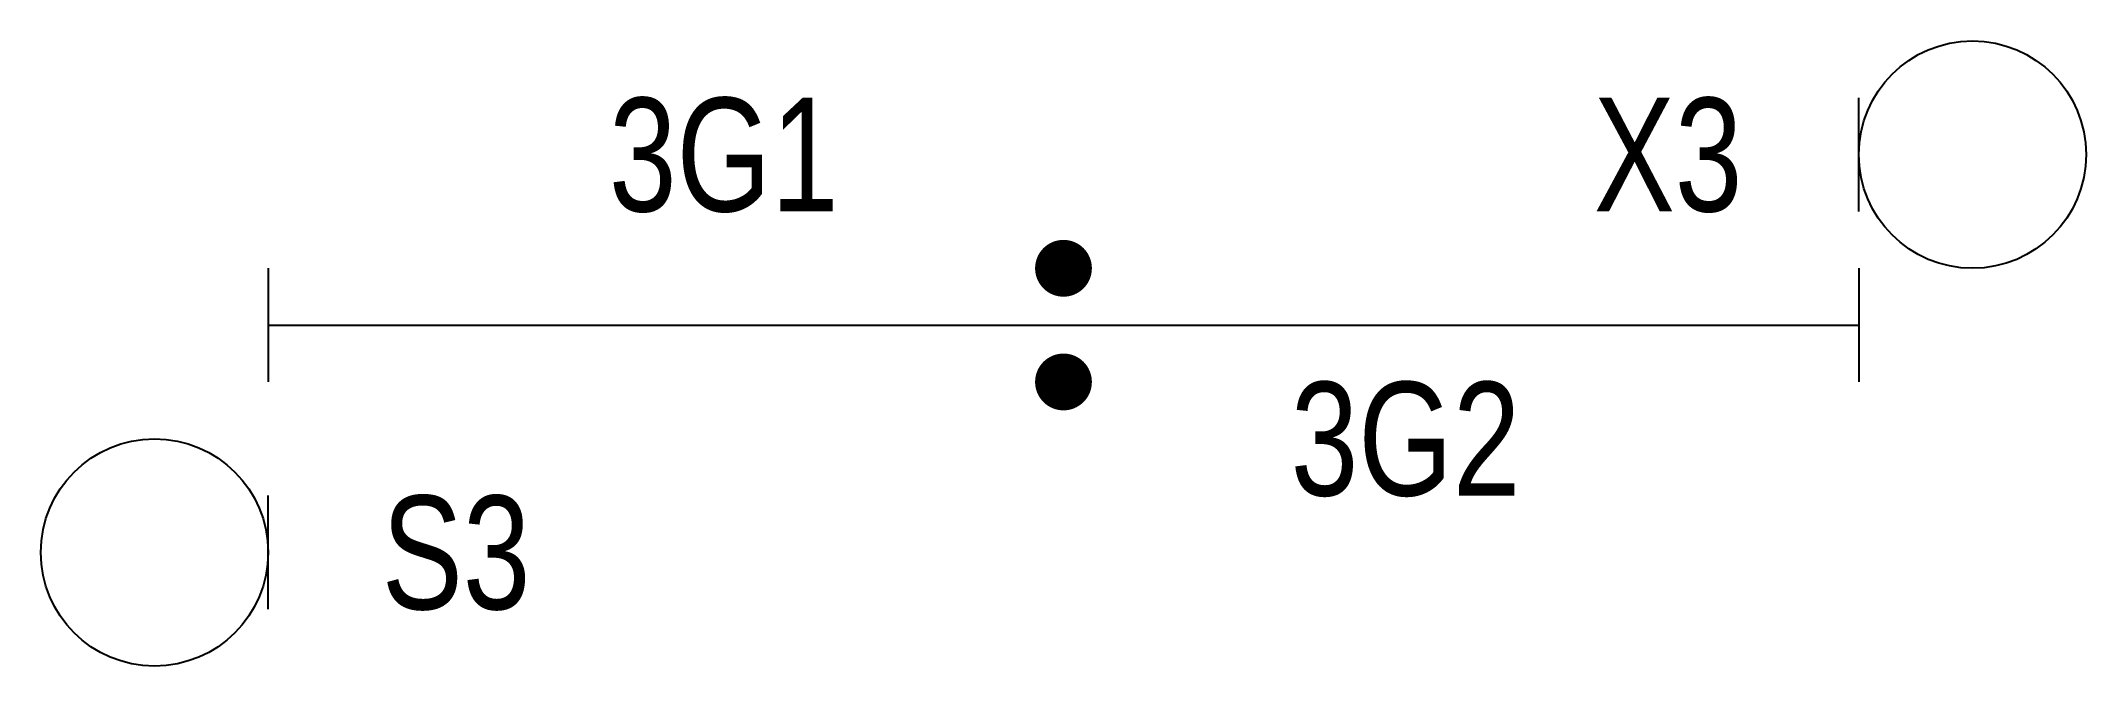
# Model space of a CAD drawing. Extents: x 17.7 to 53.7, y -7.6 to 3.4.
import ezdxf

# ---------------------------------------------------------------- set-up
doc = ezdxf.new("R2010")
doc.units = 0
doc.layers.get('0').update_dxf_attribs({"linetype": 'CONTINUOUS'})

msp = doc.modelspace()

# ---------------------------------------------------------------- linework, layer by layer
msp.add_line((49.657, 0.407), (49.657, 2.407))
at = {"color": 1}
msp.add_line((21.657, -6.593), (21.657, -4.593), dxfattribs=at)
at = {"const_width": 0.5}
for points in [[(35.407, -0.593, 1), (35.907, -0.593, 1)], [(35.407, -2.593, 1), (35.907, -2.593, 1)]]:
    msp.add_lwpolyline(points, format="xyb", close=True, dxfattribs=at)
at = {"color": 1, "linetype": 'Continuous'}
msp.add_lwpolyline([(21.657, -0.593), (21.657, -2.593)], dxfattribs=at)
at = {"linetype": 'Continuous'}
for points in [[(49.657, -0.593), (49.657, -2.593)], [(21.657, -1.593), (35.657, -1.593)], [(35.657, -1.593), (49.657, -1.593)]]:
    msp.add_lwpolyline(points, dxfattribs=at)
msp.add_circle((51.657, 1.407), 2)
at = {"color": 1}
msp.add_circle((19.657, -5.593), 2, dxfattribs=at)

# ---------------------------------------------------------------- texts
at = {"color": 1, "linetype": 'Continuous', "width": 0.8}
for s, p in [('3G1', (27.657, 0.407)), ('S3', (23.657, -6.593))]:
    msp.add_text(s, height=2, dxfattribs=at).set_placement(p)
at = {"color": 7, "linetype": 'Continuous', "width": 0.8}
for s, p in [('X3', (44.991, 0.407)), ('3G2', (39.657, -4.593))]:
    msp.add_text(s, height=2, dxfattribs=at).set_placement(p)

doc.saveas('drawing.dxf')
